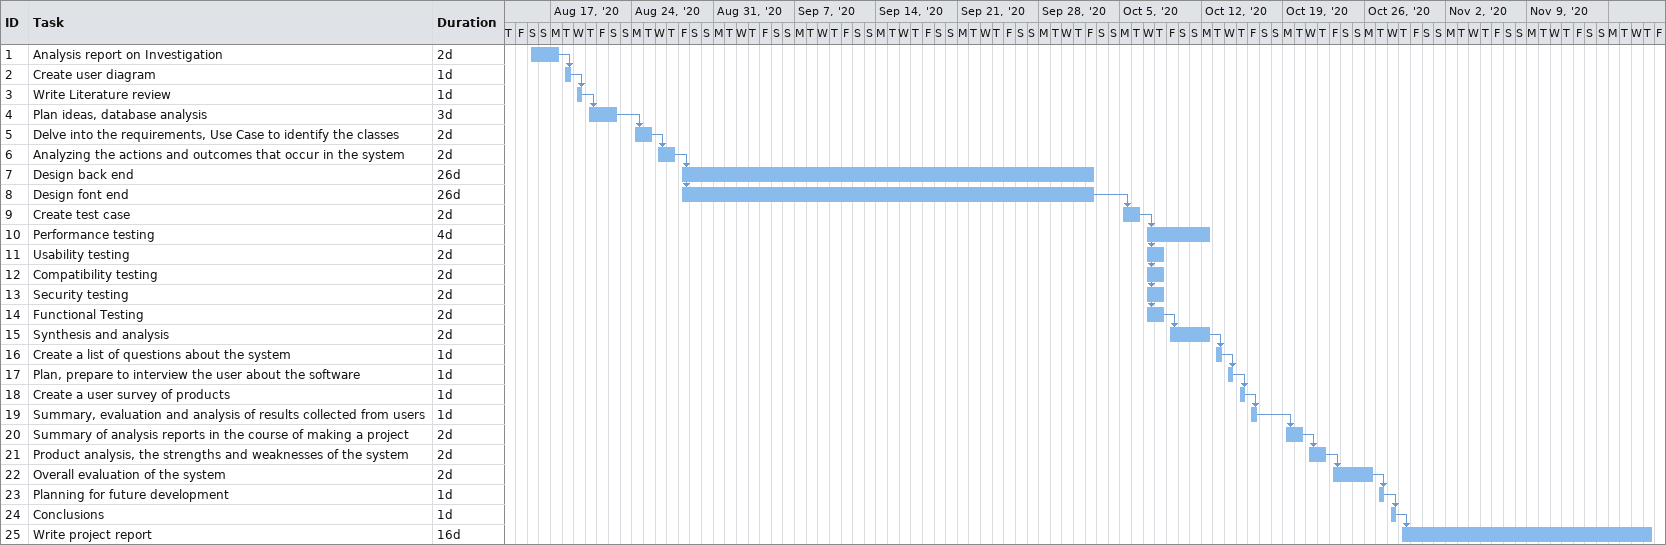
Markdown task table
| ID | Task | Duration | Start | Finish | Predecessors |
|---|---|---|---|---|---|
| 1 | Analysis report on Investigation | 2d | 2020-08-15 | 2020-08-17 |  |
| 2 | Create user diagram | 1d | 2020-08-18 | 2020-08-18 | 1 |
| 3 | Write Literature review | 1d | 2020-08-19 | 2020-08-19 | 2 |
| 4 | Plan ideas, database analysis | 3d | 2020-08-20 | 2020-08-22 | 3 |
| 5 | Delve into the requirements, Use Case to identify the classes | 2d | 2020-08-24 | 2020-08-25 | 4 |
| 6 | Analyzing the actions and outcomes that occur in the system | 2d | 2020-08-26 | 2020-08-27 | 5 |
| 7 | Design back end | 26d | 2020-08-28 | 2020-10-02 | 6 |
| 8 | Design font end | 26d | 2020-08-28 | 2020-10-02 | 6 |
| 9 | Create test case | 2d | 2020-10-05 | 2020-10-06 | 8 |
| 10 | Performance testing | 4d | 2020-10-07 | 2020-10-12 | 9 |
| 11 | Usability testing | 2d | 2020-10-07 | 2020-10-08 | 9 |
| 12 | Compatibility testing | 2d | 2020-10-07 | 2020-10-08 | 9 |
| 13 | Security testing | 2d | 2020-10-07 | 2020-10-08 | 9 |
| 14 | Functional Testing | 2d | 2020-10-07 | 2020-10-08 | 9 |
| 15 | Synthesis and analysis | 2d | 2020-10-09 | 2020-10-12 | 14 |
| 16 | Create a list of questions about the system | 1d | 2020-10-13 | 2020-10-13 | 15 |
| 17 | Plan, prepare to interview the user about the software | 1d | 2020-10-14 | 2020-10-14 | 16 |
| 18 | Create a user survey of products | 1d | 2020-10-15 | 2020-10-15 | 17 |
| 19 | Summary, evaluation and analysis of results collected from users | 1d | 2020-10-16 | 2020-10-16 | 18 |
| 20 | Summary of analysis reports in the course of making a project | 2d | 2020-10-19 | 2020-10-20 | 19 |
| 21 | Product analysis, the strengths and weaknesses of the system | 2d | 2020-10-21 | 2020-10-22 | 20 |
| 22 | Overall evaluation of the system | 2d | 2020-10-23 | 2020-10-26 | 21 |
| 23 | Planning for future development | 1d | 2020-10-27 | 2020-10-27 | 22 |
| 24 | Conclusions | 1d | 2020-10-28 | 2020-10-28 | 23 |
| 25 | Write project report | 16d | 2020-10-29 | 2020-11-19 | 24 |
